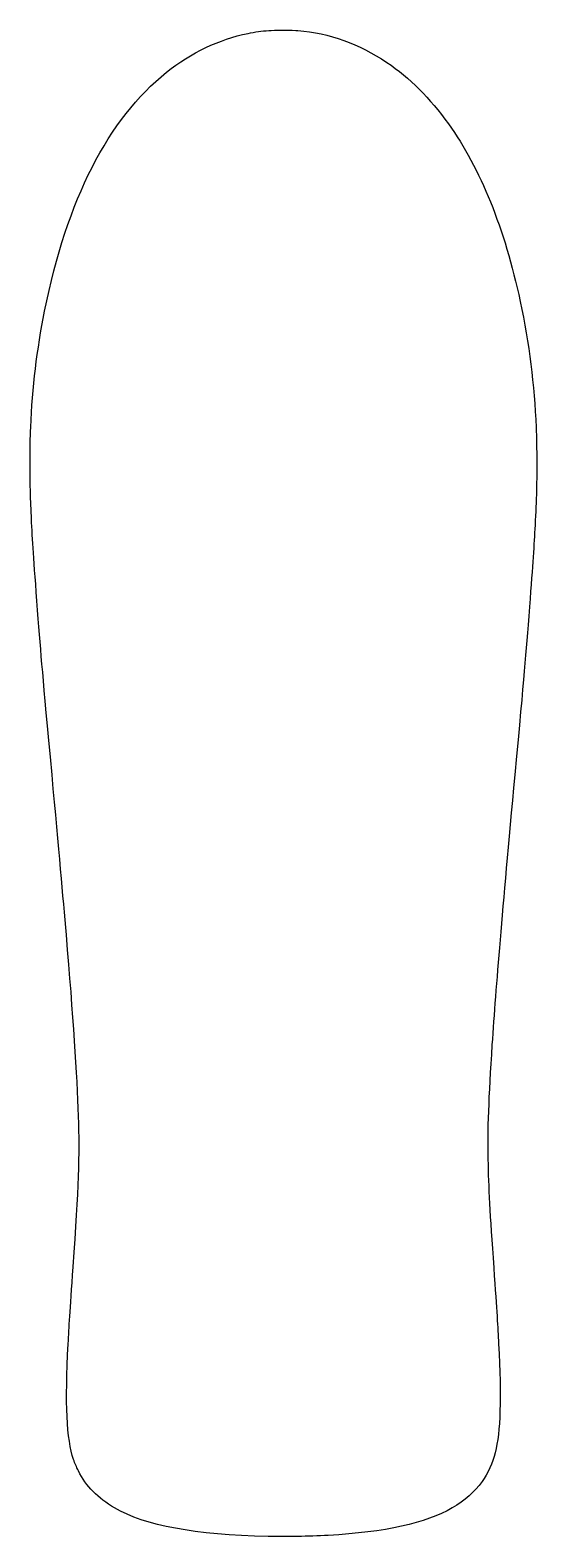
# Model space of a CAD drawing. Extents: x 135 to 1084, y -2000 to 820.
import ezdxf

# ---------------------------------------------------------------- set-up
doc = ezdxf.new("R2010")
doc.units = 0
doc.layers.add('Image', color=7, linetype='CONTINUOUS')

msp = doc.modelspace()

# ---------------------------------------------------------------- linework, layer by layer
at = {"layer": 'Image', "color": 7}
msp.add_lwpolyline([(580.60115, -1999.0215)], close=True, dxfattribs=at)
for points in [[(543.16115, 814.084), (556.2827, 816.7352), (568.65776, 818.47), (582.36115, 819.5795)], [(582.36115, 819.5795), (589.46017, 820.1542), (629.34212, 820.1542), (636.44115, 819.5795)], [(636.44115, 819.5795), (695.26795, 814.8168), (750.91012, 794.8448), (802.86277, 759.8447)], [(390.67233, 741.2866), (436.86666, 778.1489), (489.37691, 803.217), (543.16115, 814.084)], [(162.51297, 294.234), (204.26363, 502.9361), (281.41108, 654.0979), (390.67233, 741.2866)], [(802.86277, 759.8447), (845.34463, 731.225), (884.26939, 692.4632), (918.2523, 644.9384)], [(918.2523, 644.9384), (978.24414, 561.0404), (1023.3619, 449.3052), (1052.5633, 312.314)], [(1052.5633, 312.314), (1069.3115, 233.7444), (1079.0776, 156.4446), (1082.3595, 76.474)], [(136.45039, 76.794), (139.6238, 151.6825), (148.03643, 221.869), (162.51297, 294.234)], [(135.32495, 8.794), (135.32412, 44.378), (135.48264, 53.9564), (136.45039, 76.794)], [(1082.3595, 76.474), (1083.2061, 55.8444), (1083.3669, 48.1475), (1083.5392, 19.994)], [(137.73208, -93.286), (135.7705, -52.2598), (135.32594, -33.4071), (135.32495, 8.794)], [(1083.5392, 19.994), (1083.8044, -23.3488), (1082.9387, -58.4335), (1080.4282, -106.086)], [(149.41317, -265.606), (141.8286, -166.3408), (139.78031, -136.1243), (137.73208, -93.286)], [(1080.4282, -106.086), (1078.3783, -144.9955), (1076.2714, -175.5842), (1069.8706, -259.366)], [(176.28249, -573.606), (158.64205, -382.4807), (156.23519, -354.8911), (149.41317, -265.606)], [(1069.8706, -259.366), (1062.4634, -356.32), (1060.5622, -378.1638), (1042.5197, -573.606)], [(203.14373, -873.126), (196.9061, -799.3555), (189.6209, -718.1209), (176.28249, -573.606)], [(1042.5197, -573.606), (1018.062, -838.5398), (1007.445, -964.1572), (999.81438, -1078.886)], [(226.0376, -1212.326), (223.45319, -1135.3102), (216.09723, -1026.3228), (203.14373, -873.126)], [(999.81438, -1078.886), (993.25658, -1177.4844), (990.99595, -1240.3843), (992.12033, -1292.966)], [(215.95815, -1494.086), (226.38324, -1345.359), (228.50834, -1285.9543), (226.0376, -1212.326)], [(992.12033, -1292.966), (993.26242, -1346.3755), (995.75149, -1392.8959), (1003.0011, -1496.326)], [(206.53167, -1638.406), (208.22794, -1606.0669), (209.85645, -1581.1344), (215.95815, -1494.086)], [(1003.0011, -1496.326), (1008.9415, -1581.0779), (1010.5717, -1606.0666), (1012.2702, -1638.406)], [(216.61868, -1854.7209), (203.636, -1816.686), (200.59784, -1751.533), (206.53167, -1638.406)], [(1012.2702, -1638.406), (1017.6129, -1740.1315), (1015.6285, -1803.3313), (1005.869, -1842.2779)], [(225.70964, -1876.326), (221.76974, -1868.5228), (219.43927, -1862.9843), (216.61868, -1854.7209)], [(1005.869, -1842.2779), (1001.1237, -1861.2145), (991.98142, -1881.1873), (981.15808, -1896.2626)], [(293.24115, -1945.4357), (262.21391, -1927.5443), (240.19049, -1905.0062), (225.70964, -1876.326)], [(981.15808, -1896.2626), (967.01496, -1915.9618), (948.91964, -1931.9664), (925.56115, -1945.4357)], [(580.60115, -1999.0215), (442.75249, -1996.0957), (351.62669, -1979.1029), (293.24115, -1945.4357)], [(925.56115, -1945.4357), (875.22471, -1974.4615), (800.11953, -1991.1287), (693.40115, -1996.9562)], [(693.40115, -1996.9562), (655.43328, -1999.0295), (615.45952, -1999.7614), (580.60115, -1999.0215)]]:
    msp.add_open_spline(points, degree=3, dxfattribs=at)

doc.saveas('drawing.dxf')
